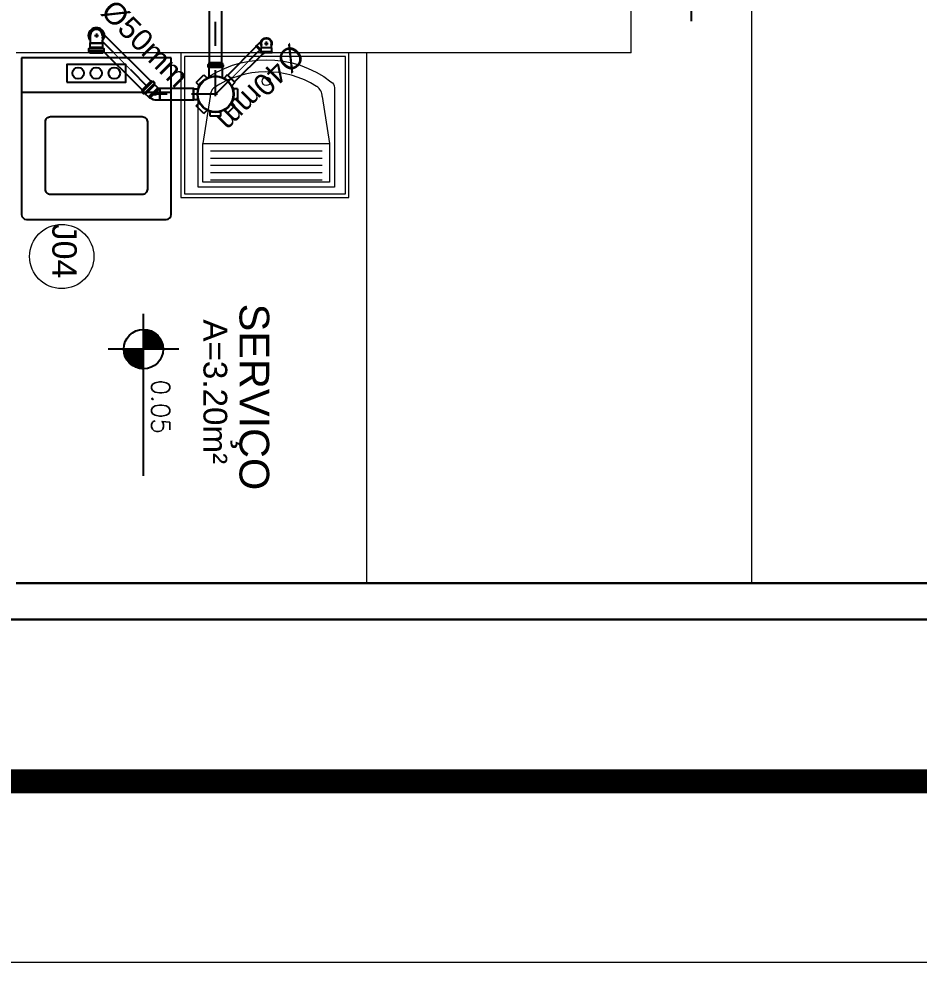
# Model space of a CAD drawing. Header units: millimetres. Extents: x 1345 to 2117, y 1214 to 1365.
# Drawn here: x 1637.076 to 1640.809, y 1251.788 to 1255.7 of the extents above; entities that cross this region are included whole.
import ezdxf
from ezdxf.enums import TextEntityAlignment as Align

# ---------------------------------------------------------------- set-up
doc = ezdxf.new("R2010")
doc.units = ezdxf.units.MM
doc.header["$LTSCALE"] = 0.5
for name, pattern in [('HIDDEN2', [0.1875, 0.125, -0.0625]), ('LINHA_SIMETRIA', [0.25, 0.15, -0.1]), ('TUBO_ESGOTO', [200, 100, 100])]:
    doc.linetypes.add(name, pattern=pattern)
for name, color, linetype in [('02', 2, 'Continuous'), ('08', 8, 'Continuous'), ('50_EGSN_Indicar_Fluxo', 1, 'Continuous'), ('50_EGSN_Indicar_texto', 2, 'Continuous'), ('AUXILIAR_VIPTEC', 1, 'Continuous'), ('Cnx_Esgoto_Det', 3, 'Continuous'), ('LINHA_SIMETRIA', 1, 'LINHA_SIMETRIA'), ('MOBIL-I', 251, 'Continuous'), ('PISO', 8, 'Continuous'), ('PROJEÇÃO', 8, 'HIDDEN2'), ('TEXTO2', 3, 'Continuous'), ('Tubo_Esgoto_Det', 6, 'TUBO_ESGOTO'), ('TXT_0', 7, 'Continuous')]:
    doc.layers.add(name, color=color, linetype=linetype)
doc.styles.add('ADITIVOCAD', font='ROMANS.shx')
doc.styles.add('Indicar', font='arial.ttf')
doc.styles.add('SANSSERIF', font='sas_____.pfb', dxfattribs={"height": 1})
doc.styles.get("Standard").update_dxf_attribs({"font": 'arial.ttf'})

# ---------------------------------------------------------------- blocks, each defined once
blk = doc.blocks.new('ADC_MCOZ_16')
for p, q in [((-0.31, 0), (-0.31, -0.65)), ((0.31, 0), (-0.31, 0)), ((0.31, -0.65), (0.31, 0)), ((0.31, -0.1442), (-0.31, -0.1442)), ((-0.29, -0.67), (0.29, -0.67))]:
    blk.add_line(p, q)
blk.add_lwpolyline([(-0.1228, -0.1012), (0.1228, -0.1012), (0.1228, -0.0275), (-0.1228, -0.0275)], close=True)
blk.add_lwpolyline([(-0.19, -0.5667, -0.414214), (-0.2115, -0.5452), (-0.2115, -0.2652, -0.414214), (-0.19, -0.2437), (0.19, -0.2437, -0.414214), (0.2115, -0.2652), (0.2115, -0.5452, -0.414214), (0.19, -0.5667)], format="xyb", close=True)
for centre in [(-0.0755, -0.0635), (-0.0008, -0.0635), (0.0744, -0.0635)]:
    blk.add_circle(centre, 0.0237)
for centre, start, end in [((-0.29, -0.65), 180, 270), ((0.29, -0.65), 270, 0)]:
    blk.add_arc(centre, 0.02, start, end)
blk = doc.blocks.new('Adc_nivelpl')
h = blk.add_hatch()
h.set_pattern_fill('_U', color=256, scale=0.005, angle=45, style=0, double=1)
h.set_pattern_definition([(45, (-5.8772514, -3.5161936), (-0.003535534, 0.003535534), []), (135, (-5.8772514, -3.5161936), (-0.003535534, -0.003535534), [])])
h.paths.add_polyline_path([(0.1954, -0.0865, 0.414214), (0.0865, -0.1954), (0.1954, -0.1954)])
h.paths.add_polyline_path([(0.1954, -0.1954), (0.1954, -0.3043, 0.414214), (0.3043, -0.1954)])
for p, q in [((0.1954, 0), (0.1954, -0.3908)), ((0.8958, -0.1954), (0, -0.1954))]:
    blk.add_line(p, q)
blk.add_circle((0.1954, -0.1954), 0.1089)
at = {"flags": 8}
blk.add_attdef('NIVEL', (0.3642, -0.1501), '', height=0.1, dxfattribs=at)
blk = doc.blocks.new("EGSN'110016- 04- 01")
at = {"linetype": 'ByBlock'}
for p, q in [((-8.06, 4.88), (-4.88, 8.06)), ((-4.88, 8.06), (-3.51, 6.69)), ((-2.25, 9.15), (2.25, 9.15)), ((-2.25, 9.15), (-2.25, 7.21)), ((2.25, 9.15), (2.25, 7.21)), ((4.88, 8.06), (3.51, 6.69)), ((4.88, 8.06), (8.06, 4.88)), ((-8.06, 4.88), (-6.69, 3.51)), ((8.06, 4.88), (6.69, 3.51)), ((-9.15, -2.25), (-9.15, 2.25)), ((-9.15, 2.25), (-7.21, 2.25)), ((11.19, 2.74), (7.04, 2.74)), ((11.36, 3.12), (11.25, 2.79)), ((12.19, 3.17), (11.42, 3.17)), ((12.26, 3.13), (12.41, 2.78)), ((12.95, 2.74), (12.48, 2.74)), ((12.95, 2.74), (12.95, -2.74)), ((-9.15, -2.25), (-7.21, -2.25)), ((-8.06, -4.88), (-6.69, -3.51)), ((8.06, -4.88), (6.69, -3.51)), ((11.19, -2.74), (7.04, -2.74)), ((11.36, -3.12), (11.25, -2.79)), ((12.19, -3.17), (11.42, -3.17)), ((12.26, -3.13), (12.41, -2.78)), ((12.95, -2.74), (12.48, -2.74)), ((-4.88, -8.06), (-8.06, -4.88)), ((-4.88, -8.06), (-3.51, -6.69)), ((-2.25, -9.15), (-2.25, -7.21)), ((2.25, -9.15), (2.25, -7.21)), ((4.88, -8.06), (3.51, -6.69)), ((8.06, -4.88), (4.88, -8.06)), ((2.25, -9.15), (-2.25, -9.15))]:
    blk.add_line(p, q, dxfattribs=at)
blk.add_circle((0, 0), 7.55)
for centre, start, end in [((11.19, 2.81), 270, 343.54), ((11.42, 3.1), 90, 163.54), ((12.19, 3.1), 23.3556, 90), ((12.48, 2.81), 203.3556, 270), ((11.19, -2.81), 16.46, 90), ((11.42, -3.1), 196.46, 270), ((12.19, -3.1), 270, 336.6444), ((12.48, -2.81), 90, 156.6444)]:
    blk.add_arc(centre, 0.07, start, end, dxfattribs=at)
at = {"layer": 'AUXILIAR_VIPTEC', "color": 0, "linetype": 'ByBlock'}
for p, q in [((11.24, 2.76), (11.24, -2.76)), ((11.37, 3.15), (11.37, -3.15)), ((12.24, 3.16), (12.24, -3.16)), ((12.43, 2.75), (12.43, -2.75))]:
    blk.add_line(p, q, dxfattribs=at)
blk.add_circle((0, 0), 7.35, dxfattribs=at)
at = {"layer": 'LINHA_SIMETRIA', "ltscale": 0.05}
for p, q in [((-0.82, 0), (0.82, 0)), ((0, -0.82), (0, 0.82))]:
    blk.add_line(p, q, dxfattribs=at)
blk = doc.blocks.new('*U193', base_point=(1538.4601, 1041.9276))
blk.add_wipeout([(1538.4707, 1041.9017), (1538.4698, 1041.9026), (1538.4689, 1041.9035), (1538.468, 1041.9044), (1538.4671, 1041.9053), (1538.4662, 1041.9062), (1538.4653, 1041.9071), (1538.4644, 1041.908), (1538.4635, 1041.9089), (1538.4626, 1041.9098), (1538.4617, 1041.9107), (1538.4608, 1041.9116), (1538.4599, 1041.9125), (1538.459, 1041.9134), (1538.4581, 1041.9143), (1538.4572, 1041.9152), (1538.4564, 1041.9161), (1538.4555, 1041.917), (1538.4546, 1041.9179), (1538.4537, 1041.9188), (1538.4528, 1041.9197), (1538.4519, 1041.9206), (1538.451, 1041.9215), (1538.4501, 1041.9224), (1538.4492, 1041.9233), (1538.4483, 1041.9242), (1538.4474, 1041.9251), (1538.4465, 1041.926), (1538.4456, 1041.9269), (1538.4447, 1041.9278), (1538.4438, 1041.9287), (1538.4429, 1041.9296), (1538.442, 1041.9305), (1538.4411, 1041.9314), (1538.4402, 1041.9323), (1538.4393, 1041.9332), (1538.4384, 1041.9341), (1538.4375, 1041.935), (1538.4366, 1041.9359), (1538.4357, 1041.9368), (1538.4348, 1041.9377), (1538.4339, 1041.9386), (1538.4333, 1041.9392), (1538.4333, 1041.9392), (1538.4333, 1041.9392), (1538.4333, 1041.9392), (1538.4333, 1041.9392), (1538.4333, 1041.9392), (1538.4333, 1041.9392), (1538.4334, 1041.9392), (1538.4334, 1041.9392), (1538.4334, 1041.9392), (1538.4334, 1041.9392), (1538.4334, 1041.9392), (1538.4334, 1041.9392), (1538.4334, 1041.9392), (1538.4334, 1041.9392), (1538.4334, 1041.9392), (1538.4334, 1041.9392), (1538.4335, 1041.9392), (1538.4335, 1041.9392), (1538.4335, 1041.9392), (1538.4335, 1041.9392), (1538.4335, 1041.9392), (1538.4335, 1041.9392), (1538.4335, 1041.9392), (1538.4335, 1041.9392), (1538.4335, 1041.9392), (1538.4336, 1041.9392), (1538.4336, 1041.9392), (1538.4336, 1041.9392), (1538.4336, 1041.9392), (1538.4336, 1041.9392), (1538.4336, 1041.9392), (1538.4336, 1041.9392), (1538.4336, 1041.9392), (1538.4336, 1041.9392), (1538.4336, 1041.9392), (1538.4337, 1041.9392), (1538.4337, 1041.9392), (1538.4337, 1041.9392), (1538.4337, 1041.9392), (1538.4337, 1041.9392), (1538.4337, 1041.9392), (1538.4337, 1041.9392), (1538.4337, 1041.9392), (1538.4338, 1041.9392), (1538.4338, 1041.9392), (1538.4339, 1041.9392), (1538.4339, 1041.9392), (1538.4339, 1041.9392), (1538.434, 1041.9392), (1538.434, 1041.9392), (1538.434, 1041.9392), (1538.4341, 1041.9392), (1538.4341, 1041.9392), (1538.4341, 1041.9393), (1538.4342, 1041.9393), (1538.4342, 1041.9393), (1538.4342, 1041.9393), (1538.4343, 1041.9393), (1538.4343, 1041.9393), (1538.4343, 1041.9394), (1538.4344, 1041.9394), (1538.4344, 1041.9394), (1538.4344, 1041.9394), (1538.4344, 1041.9395), (1538.4345, 1041.9395), (1538.4345, 1041.9395), (1538.4345, 1041.9395), (1538.4345, 1041.9396), (1538.4346, 1041.9396), (1538.4346, 1041.9396), (1538.4346, 1041.9397), (1538.4346, 1041.9397), (1538.4346, 1041.9397), (1538.4346, 1041.9398), (1538.4347, 1041.9398), (1538.4347, 1041.9398), (1538.4347, 1041.9399), (1538.4347, 1041.9399), (1538.4347, 1041.9399), (1538.4347, 1041.94), (1538.4347, 1041.94), (1538.4347, 1041.9401), (1538.4347, 1041.9401), (1538.4347, 1041.9401), (1538.4347, 1041.9402), (1538.4347, 1041.9402), (1538.4347, 1041.9402), (1538.4347, 1041.9402), (1538.4347, 1041.9402), (1538.4347, 1041.9402), (1538.4347, 1041.9402), (1538.4347, 1041.9402), (1538.4347, 1041.9402), (1538.4347, 1041.9402), (1538.4347, 1041.9402), (1538.4347, 1041.9402), (1538.4347, 1041.9402), (1538.4347, 1041.9402), (1538.4347, 1041.9402), (1538.4347, 1041.9402), (1538.4347, 1041.9402), (1538.4347, 1041.9402), (1538.4347, 1041.9402), (1538.4347, 1041.9402), (1538.4347, 1041.9402), (1538.4347, 1041.9402), (1538.4347, 1041.9402), (1538.4347, 1041.9402), (1538.4347, 1041.9402), (1538.4347, 1041.9402), (1538.4347, 1041.9402), (1538.4347, 1041.9402), (1538.4347, 1041.9402), (1538.4347, 1041.9402), (1538.4347, 1041.9402), (1538.4347, 1041.9402), (1538.4347, 1041.9402), (1538.4347, 1041.9402), (1538.4347, 1041.9402), (1538.4347, 1041.9402), (1538.4347, 1041.9402), (1538.4347, 1041.9402), (1538.4347, 1041.9403), (1538.4347, 1041.9403), (1538.4347, 1041.9403), (1538.4347, 1041.9403), (1538.4347, 1041.9403), (1538.435, 1041.94), (1538.4359, 1041.9391), (1538.4367, 1041.9382), (1538.4376, 1041.9374), (1538.4385, 1041.9365), (1538.4393, 1041.9356), (1538.4402, 1041.9348), (1538.4411, 1041.9339), (1538.4419, 1041.9331), (1538.4428, 1041.9322), (1538.4437, 1041.9313), (1538.4445, 1041.9305), (1538.4454, 1041.9296), (1538.4463, 1041.9287), (1538.4471, 1041.9279), (1538.448, 1041.927), (1538.4489, 1041.9261), (1538.4497, 1041.9253), (1538.4506, 1041.9244), (1538.4514, 1041.9235), (1538.4523, 1041.9227), (1538.4532, 1041.9218), (1538.454, 1041.9209), (1538.4549, 1041.9201), (1538.4558, 1041.9192), (1538.4566, 1041.9183), (1538.4575, 1041.9175), (1538.4584, 1041.9166), (1538.4592, 1041.9158), (1538.4601, 1041.9149), (1538.461, 1041.914), (1538.4618, 1041.9132), (1538.4627, 1041.9123), (1538.4636, 1041.9114), (1538.4644, 1041.9106), (1538.4653, 1041.9097), (1538.4662, 1041.9088), (1538.467, 1041.908), (1538.4679, 1041.9071), (1538.4687, 1041.9062), (1538.4696, 1041.9054), (1538.4705, 1041.9045), (1538.4713, 1041.9036), (1538.4716, 1041.9033), (1538.4716, 1041.9033), (1538.4716, 1041.9032), (1538.4716, 1041.9031), (1538.4716, 1041.9031), (1538.4716, 1041.903), (1538.4716, 1041.903), (1538.4716, 1041.9029), (1538.4716, 1041.9028), (1538.4716, 1041.9028), (1538.4716, 1041.9027), (1538.4716, 1041.9027), (1538.4716, 1041.9026), (1538.4716, 1041.9025), (1538.4716, 1041.9025), (1538.4716, 1041.9024), (1538.4716, 1041.9024), (1538.4716, 1041.9023), (1538.4716, 1041.9022), (1538.4716, 1041.9022), (1538.4716, 1041.9021), (1538.4716, 1041.9021), (1538.4716, 1041.902), (1538.4716, 1041.9019), (1538.4716, 1041.9019), (1538.4716, 1041.9018), (1538.4716, 1041.9018), (1538.4716, 1041.9017), (1538.4716, 1041.9016), (1538.4716, 1041.9016), (1538.4716, 1041.9015), (1538.4716, 1041.9015), (1538.4716, 1041.9014), (1538.4716, 1041.9013), (1538.4716, 1041.9013), (1538.4716, 1041.9012), (1538.4716, 1041.9012), (1538.4716, 1041.9011), (1538.4716, 1041.901), (1538.4716, 1041.901), (1538.4716, 1041.9009), (1538.4716, 1041.9009), (1538.4716, 1041.9008)])
at = {"linetype": 'ByBlock'}
blk.add_lwpolyline([(1538.4716, 1041.9034), (1538.4716, 1041.9008), (1538.4598, 1041.8889), (1538.4598, 1041.8886), (1538.4562, 1041.8851, 0.380637), (1538.4562, 1041.8842), (1538.4586, 1041.8811, -0.380637), (1538.4586, 1041.8802), (1538.4526, 1041.8742, -0.309439), (1538.4519, 1041.8741), (1538.4477, 1041.8759, 0.309439), (1538.4469, 1041.8758), (1538.4436, 1041.8725), (1538.405, 1041.9112), (1538.4082, 1041.9145, 0.309439), (1538.4084, 1041.9152), (1538.4065, 1041.9194, -0.309439), (1538.4067, 1041.9202), (1538.4126, 1041.9261, -0.380637), (1538.4135, 1041.9262), (1538.4166, 1041.9237, 0.380637), (1538.4176, 1041.9238), (1538.4211, 1041.9273), (1538.4214, 1041.9273), (1538.4332, 1041.9392), (1538.4337, 1041.9392, 0.414214), (1538.4347, 1041.9402), (1538.4347, 1041.9482), (1538.4854, 1041.9482), (1538.4854, 1041.9358, -0.162652), (1538.4757, 1041.9074)], format="xyb", dxfattribs=at)
blk.add_lwpolyline([(1538.4757, 1041.9074), (1538.4767, 1041.9063), (1538.4746, 1041.9042), (1538.4734, 1041.9052), (1538.4716, 1041.9033)], dxfattribs=at)
at = {"layer": 'AUXILIAR_VIPTEC', "color": 0, "linetype": 'ByBlock'}
for p, q in [((1538.4587, 1041.8809), (1538.4133, 1041.9263)), ((1538.4561, 1041.8844), (1538.4168, 1041.9236)), ((1538.4211, 1041.9273), (1538.4598, 1041.8886)), ((1538.4214, 1041.9273), (1538.4598, 1041.8889)), ((1538.4333, 1041.9392), (1538.4716, 1041.9008)), ((1538.4767, 1041.9063), (1538.4347, 1041.9482)), ((1538.4746, 1041.9042), (1538.4347, 1041.944)), ((1538.4734, 1041.9052), (1538.4347, 1041.9439)), ((1538.4347, 1041.9403), (1538.4716, 1041.9034)), ((1538.4757, 1041.9074), (1538.4349, 1041.9482)), ((1538.4522, 1041.874), (1538.4065, 1041.9197)), ((1538.4474, 1041.876), (1538.4084, 1041.9149))]:
    blk.add_line(p, q, dxfattribs=at)
at = {"layer": 'LINHA_SIMETRIA', "ltscale": 0.05}
for p, q in [((1538.4543, 1041.9334), (1538.4659, 1041.9218)), ((1538.4659, 1041.9334), (1538.4543, 1041.9218))]:
    blk.add_line(p, q, dxfattribs=at)
blk = doc.blocks.new("EGSN'1100156- 00")
at = {"linetype": 'ByBlock'}
for p, q in [((3.9, -2), (3.9, 0)), ((3.9, -2.28), (3.9, 0)), ((3.9, 0), (3.9, -2.28)), ((3.9, -2), (3.9, 0))]:
    blk.add_line(p, q, dxfattribs=at)
blk.add_lwpolyline([(3.4, 2.18), (3.5, 2.28), (3.9, 2.28), (3.9, -2.28), (3.5, -2.28), (3.4, -2.18), (1.9, -2.18), (1.78, -2.06), (0.98, -2.06, -1.583467), (0.98, 2.06), (1.78, 2.06), (1.9, 2.18), (3.4, 2.18)], format="xyb", close=True, dxfattribs=at)
blk.add_lwpolyline([(3.9, 0), (3.9, 2.28), (3.9, 0), (3.9, 2)], close=True, dxfattribs=at)
blk.add_arc((0, 0), 2.28, 295.4531, 64.5469, dxfattribs=at)
at = {"layer": 'AUXILIAR_VIPTEC', "color": 0, "linetype": 'ByBlock'}
for p, q in [((3.4, 0), (3.4, 2.18)), ((3.4, -2.18), (3.4, 2.18)), ((3.5, 0), (3.5, 2.28)), ((3.5, 0), (3.5, 2.28)), ((3.5, -2.28), (3.5, 2.28))]:
    blk.add_line(p, q, dxfattribs=at)
blk.add_lwpolyline([(0, -2, -1), (0, 0, 1), (0, 2)], format="xyb", dxfattribs=at)
for points in [[(1.78, 2.06), (1.78, 1.43)], [(1.9, 2.18), (1.9, 1.26)], [(1.78, -1.43), (1.78, -2.06)], [(1.9, -1.26), (1.9, -2.18)]]:
    blk.add_lwpolyline(points, dxfattribs=at)
for radius in [2.18, 2]:
    blk.add_circle((0, 0), radius, dxfattribs=at)
at = {"layer": 'LINHA_SIMETRIA', "ltscale": 0.05}
for p, q in [((-0.82, 0), (0.82, 0)), ((0, -0.82), (0, 0.82))]:
    blk.add_line(p, q, dxfattribs=at)
blk = doc.blocks.new("EGSN'110065- 01")
for points in [[(2.03, 2.53), (2.9, 2.53), (2.9, 1.47)], [(2.9, -1.47), (2.9, -2.54), (2.03, -2.54)]]:
    blk.add_lwpolyline(points)
at = {"linetype": 'ByBlock'}
blk.add_circle((0, 0), 3.25, dxfattribs=at)
at = {"layer": 'AUXILIAR_VIPTEC', "color": 0, "linetype": 'ByBlock'}
for radius in [2.74, 2.53]:
    blk.add_circle((0, 0), radius, dxfattribs=at)
at = {"layer": 'LINHA_SIMETRIA', "ltscale": 0.05}
for p, q in [((0, -0.82), (0, 0.82)), ((-0.82, 0), (0.82, 0))]:
    blk.add_line(p, q, dxfattribs=at)
blk.add_lwpolyline([(2.9, 1.47), (2.9, -1.47)], dxfattribs=at)
blk = doc.blocks.new('*U194', base_point=(1538.217, 1041.6846))
blk.add_wipeout([(1538.223, 1041.7165), (1538.2072, 1041.7156), (1538.1937, 1041.7073), (1538.1858, 1041.6936), (1538.1852, 1041.6778), (1538.1922, 1041.6636), (1538.2051, 1041.6544), (1538.2207, 1041.6523), (1538.2355, 1041.6579), (1538.2383, 1041.6592), (1538.2393, 1041.6592), (1538.2404, 1041.6592), (1538.2414, 1041.6592), (1538.2424, 1041.6592), (1538.2435, 1041.6592), (1538.2445, 1041.6592), (1538.2456, 1041.6592), (1538.2466, 1041.6592), (1538.2471, 1041.6591), (1538.2473, 1041.6589), (1538.2475, 1041.6587), (1538.2477, 1041.6585), (1538.2479, 1041.6583), (1538.2481, 1041.6581), (1538.2482, 1041.6579), (1538.2484, 1041.6577), (1538.2486, 1041.6575), (1538.2498, 1041.6574), (1538.2516, 1041.6574), (1538.2535, 1041.6574), (1538.2553, 1041.6574), (1538.2571, 1041.6574), (1538.259, 1041.6574), (1538.2608, 1041.6574), (1538.2626, 1041.6574), (1538.2645, 1041.6574), (1538.2655, 1041.6574), (1538.2655, 1041.6574), (1538.2655, 1041.6574), (1538.2655, 1041.6574), (1538.2655, 1041.6573), (1538.2655, 1041.6573), (1538.2655, 1041.6573), (1538.2655, 1041.6573), (1538.2655, 1041.6573), (1538.2657, 1041.6572), (1538.2663, 1041.6572), (1538.2668, 1041.6572), (1538.2674, 1041.6572), (1538.268, 1041.6572), (1538.2685, 1041.6572), (1538.2691, 1041.6572), (1538.2697, 1041.6572), (1538.2702, 1041.6572), (1538.2707, 1041.6572), (1538.2708, 1041.6572), (1538.2709, 1041.6572), (1538.271, 1041.6572), (1538.2711, 1041.6571), (1538.2712, 1041.657), (1538.2713, 1041.6569), (1538.2713, 1041.6568), (1538.2714, 1041.6567), (1538.2714, 1041.6566), (1538.2714, 1041.6562), (1538.2715, 1041.6558), (1538.2715, 1041.6553), (1538.2716, 1041.6549), (1538.2716, 1041.6545), (1538.2717, 1041.6541), (1538.2717, 1041.6536), (1538.2718, 1041.6532), (1538.2718, 1041.6528), (1538.2719, 1041.6526), (1538.2719, 1041.6525), (1538.272, 1041.6524), (1538.272, 1041.6523), (1538.2721, 1041.6523), (1538.2722, 1041.6522), (1538.2723, 1041.6521), (1538.2724, 1041.6521), (1538.2725, 1041.6521), (1538.2732, 1041.6521), (1538.2741, 1041.6521), (1538.275, 1041.6521), (1538.276, 1041.6521), (1538.2769, 1041.6521), (1538.2778, 1041.6521), (1538.2787, 1041.6521), (1538.2796, 1041.6521), (1538.2806, 1041.6521), (1538.281, 1041.6521), (1538.2811, 1041.6521), (1538.2812, 1041.6521), (1538.2813, 1041.6522), (1538.2813, 1041.6522), (1538.2814, 1041.6523), (1538.2815, 1041.6523), (1538.2815, 1041.6524), (1538.2816, 1041.6525), (1538.2817, 1041.6527), (1538.2819, 1041.6532), (1538.282, 1041.6537), (1538.2822, 1041.6541), (1538.2824, 1041.6546), (1538.2826, 1041.6551), (1538.2828, 1041.6555), (1538.2829, 1041.656), (1538.2831, 1041.6565), (1538.2833, 1041.6568), (1538.2833, 1041.6569), (1538.2834, 1041.657), (1538.2834, 1041.657), (1538.2835, 1041.6571), (1538.2836, 1041.6572), (1538.2836, 1041.6572), (1538.2837, 1041.6572), (1538.2838, 1041.6572), (1538.284, 1041.6572), (1538.2845, 1041.6572), (1538.285, 1041.6572), (1538.2855, 1041.6572), (1538.286, 1041.6572), (1538.2865, 1041.6572), (1538.287, 1041.6572), (1538.2875, 1041.6572), (1538.288, 1041.6572), (1538.2885, 1041.6572), (1538.2885, 1041.6632), (1538.2885, 1041.6692), (1538.2885, 1041.6752), (1538.2885, 1041.6812), (1538.2885, 1041.6872), (1538.2885, 1041.6931), (1538.2885, 1041.6991), (1538.2885, 1041.7051), (1538.2885, 1041.7111), (1538.2881, 1041.7119), (1538.2876, 1041.7119), (1538.2871, 1041.7119), (1538.2866, 1041.7119), (1538.2861, 1041.7119), (1538.2856, 1041.7119), (1538.2851, 1041.7119), (1538.2846, 1041.7119), (1538.284, 1041.7119), (1538.2838, 1041.7119), (1538.2837, 1041.712), (1538.2837, 1041.712), (1538.2836, 1041.712), (1538.2835, 1041.7121), (1538.2834, 1041.7121), (1538.2834, 1041.7122), (1538.2833, 1041.7123), (1538.2833, 1041.7124), (1538.2831, 1041.7127), (1538.283, 1041.7131), (1538.2828, 1041.7136), (1538.2826, 1041.7141), (1538.2824, 1041.7145), (1538.2822, 1041.715), (1538.2821, 1041.7155), (1538.2819, 1041.7159), (1538.2817, 1041.7164), (1538.2816, 1041.7167), (1538.2815, 1041.7168), (1538.2815, 1041.7168), (1538.2814, 1041.7169), (1538.2814, 1041.717), (1538.2813, 1041.717), (1538.2812, 1041.717), (1538.2811, 1041.7171), (1538.281, 1041.7171), (1538.2807, 1041.7171), (1538.2798, 1041.7171), (1538.2788, 1041.7171), (1538.2779, 1041.7171), (1538.277, 1041.7171), (1538.2761, 1041.7171), (1538.2752, 1041.7171), (1538.2743, 1041.7171), (1538.2733, 1041.7171), (1538.2725, 1041.7171), (1538.2724, 1041.7171), (1538.2723, 1041.7171), (1538.2722, 1041.717), (1538.2721, 1041.7169), (1538.272, 1041.7169), (1538.272, 1041.7168), (1538.2719, 1041.7167), (1538.2719, 1041.7166), (1538.2719, 1041.7165), (1538.2718, 1041.716), (1538.2718, 1041.7156), (1538.2717, 1041.7152), (1538.2717, 1041.7148), (1538.2716, 1041.7143), (1538.2716, 1041.7139), (1538.2715, 1041.7135), (1538.2715, 1041.7131), (1538.2714, 1041.7126), (1538.2714, 1041.7125), (1538.2713, 1041.7124), (1538.2713, 1041.7123), (1538.2712, 1041.7122), (1538.2711, 1041.7121), (1538.2711, 1041.712), (1538.271, 1041.712), (1538.2708, 1041.712), (1538.2707, 1041.7119), (1538.2703, 1041.7119), (1538.2698, 1041.7119), (1538.2692, 1041.7119), (1538.2687, 1041.7119), (1538.2681, 1041.7119), (1538.2676, 1041.7119), (1538.267, 1041.7119), (1538.2665, 1041.7119), (1538.266, 1041.7119), (1538.2657, 1041.7119), (1538.2657, 1041.7119), (1538.2657, 1041.7119), (1538.2656, 1041.7119), (1538.2656, 1041.7118), (1538.2656, 1041.7118), (1538.2656, 1041.7118), (1538.2656, 1041.7118), (1538.2655, 1041.7118), (1538.2647, 1041.7117), (1538.2629, 1041.7117), (1538.2611, 1041.7117), (1538.2592, 1041.7117), (1538.2574, 1041.7117), (1538.2556, 1041.7117), (1538.2537, 1041.7117), (1538.2519, 1041.7117), (1538.25, 1041.7117), (1538.2487, 1041.7117), (1538.2485, 1041.7115), (1538.2483, 1041.7113), (1538.2481, 1041.7111), (1538.2479, 1041.7109), (1538.2477, 1041.7107), (1538.2475, 1041.7105), (1538.2473, 1041.7103), (1538.2471, 1041.7101), (1538.2468, 1041.7099), (1538.2457, 1041.7099), (1538.2447, 1041.7099), (1538.2436, 1041.7099), (1538.2426, 1041.7099), (1538.2415, 1041.7099), (1538.2405, 1041.7099), (1538.2395, 1041.7099), (1538.2384, 1041.7099), (1538.2374, 1041.7099)])
blk.add_wipeout([(1538.223, 1041.7165), (1538.2072, 1041.7156), (1538.1937, 1041.7073), (1538.1858, 1041.6936), (1538.1852, 1041.6778), (1538.1922, 1041.6636), (1538.2051, 1041.6544), (1538.2207, 1041.6523), (1538.2355, 1041.6579), (1538.2383, 1041.6592), (1538.2393, 1041.6592), (1538.2404, 1041.6592), (1538.2414, 1041.6592), (1538.2424, 1041.6592), (1538.2435, 1041.6592), (1538.2445, 1041.6592), (1538.2456, 1041.6592), (1538.2466, 1041.6592), (1538.2471, 1041.6591), (1538.2473, 1041.6589), (1538.2475, 1041.6587), (1538.2477, 1041.6585), (1538.2479, 1041.6583), (1538.2481, 1041.6581), (1538.2482, 1041.6579), (1538.2484, 1041.6577), (1538.2486, 1041.6575), (1538.2498, 1041.6574), (1538.2516, 1041.6574), (1538.2535, 1041.6574), (1538.2553, 1041.6574), (1538.2571, 1041.6574), (1538.259, 1041.6574), (1538.2608, 1041.6574), (1538.2626, 1041.6574), (1538.2645, 1041.6574), (1538.2655, 1041.6574), (1538.2655, 1041.6574), (1538.2655, 1041.6574), (1538.2655, 1041.6574), (1538.2655, 1041.6573), (1538.2655, 1041.6573), (1538.2655, 1041.6573), (1538.2655, 1041.6573), (1538.2655, 1041.6573), (1538.2657, 1041.6572), (1538.2663, 1041.6572), (1538.2668, 1041.6572), (1538.2674, 1041.6572), (1538.268, 1041.6572), (1538.2685, 1041.6572), (1538.2691, 1041.6572), (1538.2697, 1041.6572), (1538.2702, 1041.6572), (1538.2707, 1041.6572), (1538.2708, 1041.6572), (1538.2709, 1041.6572), (1538.271, 1041.6572), (1538.2711, 1041.6571), (1538.2712, 1041.657), (1538.2713, 1041.6569), (1538.2713, 1041.6568), (1538.2714, 1041.6567), (1538.2714, 1041.6566), (1538.2714, 1041.6562), (1538.2715, 1041.6558), (1538.2715, 1041.6553), (1538.2716, 1041.6549), (1538.2716, 1041.6545), (1538.2717, 1041.6541), (1538.2717, 1041.6536), (1538.2718, 1041.6532), (1538.2718, 1041.6528), (1538.2719, 1041.6526), (1538.2719, 1041.6525), (1538.272, 1041.6524), (1538.272, 1041.6523), (1538.2721, 1041.6523), (1538.2722, 1041.6522), (1538.2723, 1041.6521), (1538.2724, 1041.6521), (1538.2725, 1041.6521), (1538.2732, 1041.6521), (1538.2741, 1041.6521), (1538.275, 1041.6521), (1538.276, 1041.6521), (1538.2769, 1041.6521), (1538.2778, 1041.6521), (1538.2787, 1041.6521), (1538.2796, 1041.6521), (1538.2806, 1041.6521), (1538.281, 1041.6521), (1538.2811, 1041.6521), (1538.2812, 1041.6521), (1538.2813, 1041.6522), (1538.2813, 1041.6522), (1538.2814, 1041.6523), (1538.2815, 1041.6523), (1538.2815, 1041.6524), (1538.2816, 1041.6525), (1538.2817, 1041.6527), (1538.2819, 1041.6532), (1538.282, 1041.6537), (1538.2822, 1041.6541), (1538.2824, 1041.6546), (1538.2826, 1041.6551), (1538.2828, 1041.6555), (1538.2829, 1041.656), (1538.2831, 1041.6565), (1538.2833, 1041.6568), (1538.2833, 1041.6569), (1538.2834, 1041.657), (1538.2834, 1041.657), (1538.2835, 1041.6571), (1538.2836, 1041.6572), (1538.2836, 1041.6572), (1538.2837, 1041.6572), (1538.2838, 1041.6572), (1538.284, 1041.6572), (1538.2845, 1041.6572), (1538.285, 1041.6572), (1538.2855, 1041.6572), (1538.286, 1041.6572), (1538.2865, 1041.6572), (1538.287, 1041.6572), (1538.2875, 1041.6572), (1538.288, 1041.6572), (1538.2885, 1041.6572), (1538.2885, 1041.6632), (1538.2885, 1041.6692), (1538.2885, 1041.6752), (1538.2885, 1041.6812), (1538.2885, 1041.6872), (1538.2885, 1041.6931), (1538.2885, 1041.6991), (1538.2885, 1041.7051), (1538.2885, 1041.7111), (1538.2881, 1041.7119), (1538.2876, 1041.7119), (1538.2871, 1041.7119), (1538.2866, 1041.7119), (1538.2861, 1041.7119), (1538.2856, 1041.7119), (1538.2851, 1041.7119), (1538.2846, 1041.7119), (1538.284, 1041.7119), (1538.2838, 1041.7119), (1538.2837, 1041.712), (1538.2837, 1041.712), (1538.2836, 1041.712), (1538.2835, 1041.7121), (1538.2834, 1041.7121), (1538.2834, 1041.7122), (1538.2833, 1041.7123), (1538.2833, 1041.7124), (1538.2831, 1041.7127), (1538.283, 1041.7131), (1538.2828, 1041.7136), (1538.2826, 1041.7141), (1538.2824, 1041.7145), (1538.2822, 1041.715), (1538.2821, 1041.7155), (1538.2819, 1041.7159), (1538.2817, 1041.7164), (1538.2816, 1041.7167), (1538.2815, 1041.7168), (1538.2815, 1041.7168), (1538.2814, 1041.7169), (1538.2814, 1041.717), (1538.2813, 1041.717), (1538.2812, 1041.717), (1538.2811, 1041.7171), (1538.281, 1041.7171), (1538.2807, 1041.7171), (1538.2798, 1041.7171), (1538.2788, 1041.7171), (1538.2779, 1041.7171), (1538.277, 1041.7171), (1538.2761, 1041.7171), (1538.2752, 1041.7171), (1538.2743, 1041.7171), (1538.2733, 1041.7171), (1538.2725, 1041.7171), (1538.2724, 1041.7171), (1538.2723, 1041.7171), (1538.2722, 1041.717), (1538.2721, 1041.7169), (1538.272, 1041.7169), (1538.272, 1041.7168), (1538.2719, 1041.7167), (1538.2719, 1041.7166), (1538.2719, 1041.7165), (1538.2718, 1041.716), (1538.2718, 1041.7156), (1538.2717, 1041.7152), (1538.2717, 1041.7148), (1538.2716, 1041.7143), (1538.2716, 1041.7139), (1538.2715, 1041.7135), (1538.2715, 1041.7131), (1538.2714, 1041.7126), (1538.2714, 1041.7125), (1538.2713, 1041.7124), (1538.2713, 1041.7123), (1538.2712, 1041.7122), (1538.2711, 1041.7121), (1538.2711, 1041.712), (1538.271, 1041.712), (1538.2708, 1041.712), (1538.2707, 1041.7119), (1538.2703, 1041.7119), (1538.2698, 1041.7119), (1538.2692, 1041.7119), (1538.2687, 1041.7119), (1538.2681, 1041.7119), (1538.2676, 1041.7119), (1538.267, 1041.7119), (1538.2665, 1041.7119), (1538.266, 1041.7119), (1538.2657, 1041.7119), (1538.2657, 1041.7119), (1538.2657, 1041.7119), (1538.2656, 1041.7119), (1538.2656, 1041.7118), (1538.2656, 1041.7118), (1538.2656, 1041.7118), (1538.2656, 1041.7118), (1538.2655, 1041.7118), (1538.2647, 1041.7117), (1538.2629, 1041.7117), (1538.2611, 1041.7117), (1538.2592, 1041.7117), (1538.2574, 1041.7117), (1538.2556, 1041.7117), (1538.2537, 1041.7117), (1538.2519, 1041.7117), (1538.25, 1041.7117), (1538.2487, 1041.7117), (1538.2485, 1041.7115), (1538.2483, 1041.7113), (1538.2481, 1041.7111), (1538.2479, 1041.7109), (1538.2477, 1041.7107), (1538.2475, 1041.7105), (1538.2473, 1041.7103), (1538.2471, 1041.7101), (1538.2468, 1041.7099), (1538.2457, 1041.7099), (1538.2447, 1041.7099), (1538.2436, 1041.7099), (1538.2426, 1041.7099), (1538.2415, 1041.7099), (1538.2405, 1041.7099), (1538.2395, 1041.7099), (1538.2384, 1041.7099), (1538.2374, 1041.7099)])
at = {"linetype": 'ByBlock'}
for p, q in [((1538.217, 1041.7099), (1538.2374, 1041.7099)), ((1538.217, 1041.6592), (1538.2374, 1041.6592))]:
    blk.add_line(p, q, dxfattribs=at)
blk.add_lwpolyline([(1538.2809, 1041.6521, 0.309439), (1538.2816, 1041.6525), (1538.2833, 1041.6568, -0.309439), (1538.2839, 1041.6572), (1538.2885, 1041.6572), (1538.2885, 1041.7119), (1538.2839, 1041.7119, -0.309439), (1538.2833, 1041.7124), (1538.2816, 1041.7166, 0.309439), (1538.2809, 1041.7171), (1538.2725, 1041.7171, 0.380637), (1538.2719, 1041.7165), (1538.2714, 1041.7126, -0.380637), (1538.2707, 1041.7119), (1538.2657, 1041.7119), (1538.2655, 1041.7117), (1538.2487, 1041.7117), (1538.2469, 1041.7099), (1538.2374, 1041.7099, 2.084333), (1538.2374, 1041.6592), (1538.2469, 1041.6592), (1538.2487, 1041.6574), (1538.2655, 1041.6574), (1538.2657, 1041.6572), (1538.2707, 1041.6572, -0.380637), (1538.2714, 1041.6566), (1538.2719, 1041.6527, 0.380637), (1538.2725, 1041.6521)], format="xyb", close=True, dxfattribs=at)
blk.add_arc((1538.217, 1041.6846), 0.0253, 90, 270, dxfattribs=at)
at = {"layer": 'AUXILIAR_VIPTEC', "color": 0, "linetype": 'ByBlock'}
for p, q in [((1538.2469, 1041.6592), (1538.2469, 1041.7099)), ((1538.2487, 1041.6574), (1538.2487, 1041.7117)), ((1538.2655, 1041.6574), (1538.2655, 1041.7117)), ((1538.2657, 1041.6572), (1538.2657, 1041.7119)), ((1538.2713, 1041.7123), (1538.2713, 1041.6569)), ((1538.2719, 1041.7167), (1538.2719, 1041.6525)), ((1538.2814, 1041.7169), (1538.2814, 1041.6523)), ((1538.2834, 1041.7121), (1538.2834, 1041.6571))]:
    blk.add_line(p, q, dxfattribs=at)
blk.add_arc((1538.217, 1041.6846), 0.0274, 67.9526, 292.0474, dxfattribs=at)
at = {"layer": 'LINHA_SIMETRIA', "ltscale": 0.05}
for p, q in [((1538.217, 1041.6764), (1538.217, 1041.6928)), ((1538.2088, 1041.6846), (1538.2252, 1041.6846))]:
    blk.add_line(p, q, dxfattribs=at)
blk = doc.blocks.new('*U195', base_point=(1538.2495, 1042.3894))
blk.add_wipeout([(1538.2553, 1042.4114), (1538.251, 1042.4121), (1538.2467, 1042.412), (1538.2425, 1042.4111), (1538.2386, 1042.4094), (1538.235, 1042.407), (1538.232, 1042.4039), (1538.2296, 1042.4004), (1538.2278, 1042.3964), (1538.2269, 1042.3922), (1538.2268, 1042.3879), (1538.2274, 1042.3837), (1538.2289, 1042.3797), (1538.2311, 1042.376), (1538.2339, 1042.3727), (1538.2374, 1042.3701), (1538.2412, 1042.3682), (1538.2453, 1042.367), (1538.2496, 1042.3666), (1538.2539, 1042.367), (1538.258, 1042.3682), (1538.2596, 1042.3688), (1538.2599, 1042.3688), (1538.2603, 1042.3688), (1538.2607, 1042.3688), (1538.2611, 1042.3688), (1538.2614, 1042.3688), (1538.2618, 1042.3688), (1538.2622, 1042.3688), (1538.2626, 1042.3688), (1538.2629, 1042.3688), (1538.2633, 1042.3688), (1538.2637, 1042.3688), (1538.2641, 1042.3688), (1538.2644, 1042.3688), (1538.2648, 1042.3688), (1538.2652, 1042.3688), (1538.2656, 1042.3688), (1538.2659, 1042.3688), (1538.2663, 1042.3688), (1538.2667, 1042.3688), (1538.2671, 1042.3688), (1538.2673, 1042.3688), (1538.2674, 1042.3687), (1538.2674, 1042.3687), (1538.2675, 1042.3686), (1538.2676, 1042.3685), (1538.2676, 1042.3685), (1538.2677, 1042.3684), (1538.2677, 1042.3684), (1538.2678, 1042.3683), (1538.2678, 1042.3683), (1538.2679, 1042.3682), (1538.268, 1042.3682), (1538.268, 1042.3681), (1538.2681, 1042.368), (1538.2681, 1042.368), (1538.2682, 1042.3679), (1538.2682, 1042.3679), (1538.2683, 1042.3678), (1538.2684, 1042.3678), (1538.2684, 1042.3677), (1538.2685, 1042.3676), (1538.2685, 1042.3676), (1538.2692, 1042.3676), (1538.2699, 1042.3676), (1538.2706, 1042.3676), (1538.2713, 1042.3676), (1538.272, 1042.3676), (1538.2727, 1042.3676), (1538.2734, 1042.3676), (1538.2742, 1042.3676), (1538.2749, 1042.3676), (1538.2756, 1042.3676), (1538.2763, 1042.3676), (1538.277, 1042.3676), (1538.2777, 1042.3676), (1538.2784, 1042.3676), (1538.2791, 1042.3676), (1538.2798, 1042.3676), (1538.2805, 1042.3676), (1538.2812, 1042.3676), (1538.2819, 1042.3676), (1538.2826, 1042.3676), (1538.2833, 1042.3676), (1538.2836, 1042.3676), (1538.2836, 1042.3675), (1538.2837, 1042.3675), (1538.2837, 1042.3674), (1538.2837, 1042.3674), (1538.2838, 1042.3673), (1538.2838, 1042.3673), (1538.2839, 1042.3672), (1538.2839, 1042.3672), (1538.284, 1042.3671), (1538.284, 1042.3671), (1538.2841, 1042.367), (1538.2841, 1042.367), (1538.2842, 1042.3669), (1538.2842, 1042.3669), (1538.2843, 1042.3668), (1538.2843, 1042.3668), (1538.2844, 1042.3668), (1538.2844, 1042.3667), (1538.2844, 1042.3667), (1538.2845, 1042.3666), (1538.2846, 1042.3666), (1538.2848, 1042.3666), (1538.285, 1042.3666), (1538.2852, 1042.3666), (1538.2853, 1042.3666), (1538.2855, 1042.3666), (1538.2857, 1042.3666), (1538.2859, 1042.3666), (1538.2861, 1042.3666), (1538.2863, 1042.3666), (1538.2865, 1042.3666), (1538.2867, 1042.3666), (1538.2868, 1042.3666), (1538.287, 1042.3666), (1538.2872, 1042.3666), (1538.2874, 1042.3666), (1538.2876, 1042.3666), (1538.2878, 1042.3666), (1538.288, 1042.3666), (1538.2882, 1042.3666), (1538.2883, 1042.3666), (1538.2885, 1042.3666), (1538.2885, 1042.3687), (1538.2885, 1042.3709), (1538.2885, 1042.373), (1538.2885, 1042.3751), (1538.2885, 1042.3773), (1538.2885, 1042.3794), (1538.2885, 1042.3815), (1538.2885, 1042.3837), (1538.2885, 1042.3858), (1538.2885, 1042.388), (1538.2885, 1042.3901), (1538.2885, 1042.3922), (1538.2885, 1042.3944), (1538.2885, 1042.3965), (1538.2885, 1042.3986), (1538.2885, 1042.4008), (1538.2885, 1042.4029), (1538.2885, 1042.4051), (1538.2885, 1042.4072), (1538.2885, 1042.4093), (1538.2885, 1042.4115), (1538.2884, 1042.4122), (1538.2882, 1042.4122), (1538.288, 1042.4122), (1538.2878, 1042.4122), (1538.2877, 1042.4122), (1538.2875, 1042.4122), (1538.2873, 1042.4122), (1538.2871, 1042.4122), (1538.2869, 1042.4122), (1538.2867, 1042.4122), (1538.2865, 1042.4122), (1538.2863, 1042.4122), (1538.2862, 1042.4122), (1538.286, 1042.4122), (1538.2858, 1042.4122), (1538.2856, 1042.4122), (1538.2854, 1042.4122), (1538.2852, 1042.4122), (1538.285, 1042.4122), (1538.2848, 1042.4122), (1538.2847, 1042.4122), (1538.2845, 1042.4122), (1538.2845, 1042.4121), (1538.2844, 1042.4121), (1538.2844, 1042.412), (1538.2843, 1042.412), (1538.2843, 1042.4119), (1538.2842, 1042.4119), (1538.2842, 1042.4118), (1538.2841, 1042.4118), (1538.2841, 1042.4117), (1538.284, 1042.4117), (1538.284, 1042.4117), (1538.2839, 1042.4116), (1538.2839, 1042.4116), (1538.2839, 1042.4115), (1538.2838, 1042.4115), (1538.2838, 1042.4114), (1538.2837, 1042.4114), (1538.2837, 1042.4113), (1538.2836, 1042.4113), (1538.2836, 1042.4112), (1538.2835, 1042.4112), (1538.2828, 1042.4112), (1538.2821, 1042.4112), (1538.2814, 1042.4112), (1538.2807, 1042.4112), (1538.28, 1042.4112), (1538.2793, 1042.4112), (1538.2786, 1042.4112), (1538.2779, 1042.4112), (1538.2772, 1042.4112), (1538.2765, 1042.4112), (1538.2758, 1042.4112), (1538.2751, 1042.4112), (1538.2744, 1042.4112), (1538.2737, 1042.4112), (1538.273, 1042.4112), (1538.2723, 1042.4112), (1538.2716, 1042.4112), (1538.2709, 1042.4112), (1538.2702, 1042.4112), (1538.2695, 1042.4112), (1538.2688, 1042.4112), (1538.2685, 1042.4111), (1538.2684, 1042.4111), (1538.2684, 1042.411), (1538.2683, 1042.411), (1538.2683, 1042.4109), (1538.2682, 1042.4109), (1538.2681, 1042.4108), (1538.2681, 1042.4107), (1538.268, 1042.4107), (1538.268, 1042.4106), (1538.2679, 1042.4106), (1538.2679, 1042.4105), (1538.2678, 1042.4105), (1538.2677, 1042.4104), (1538.2677, 1042.4103), (1538.2676, 1042.4103), (1538.2676, 1042.4102), (1538.2675, 1042.4102), (1538.2675, 1042.4101), (1538.2674, 1042.4101), (1538.2674, 1042.41), (1538.2672, 1042.41), (1538.2668, 1042.41), (1538.2664, 1042.41), (1538.2661, 1042.41), (1538.2657, 1042.41), (1538.2653, 1042.41), (1538.2649, 1042.41), (1538.2646, 1042.41), (1538.2642, 1042.41), (1538.2638, 1042.41), (1538.2634, 1042.41), (1538.2631, 1042.41), (1538.2627, 1042.41), (1538.2623, 1042.41), (1538.2619, 1042.41), (1538.2616, 1042.41), (1538.2612, 1042.41), (1538.2608, 1042.41), (1538.2604, 1042.41), (1538.2601, 1042.41), (1538.2597, 1042.41), (1538.2593, 1042.41)])
at = {"linetype": 'ByBlock'}
blk.add_lwpolyline([(1538.2593, 1042.3688, -1.583467), (1538.2593, 1042.41), (1538.2673, 1042.41), (1538.2685, 1042.4112), (1538.2835, 1042.4112), (1538.2845, 1042.4122), (1538.2885, 1042.4122), (1538.2885, 1042.3666), (1538.2845, 1042.3666), (1538.2835, 1042.3676), (1538.2685, 1042.3676), (1538.2673, 1042.3688)], format="xyb", close=True, dxfattribs=at)
blk.add_lwpolyline([(1538.2593, 1042.3688), (1538.2525, 1042.3688, -1.154577), (1538.2525, 1042.41), (1538.2593, 1042.41)], format="xyb", dxfattribs=at)
at = {"layer": 'AUXILIAR_VIPTEC', "color": 0, "linetype": 'ByBlock'}
for p, q in [((1538.2673, 1042.41), (1538.2673, 1042.3688)), ((1538.2685, 1042.4112), (1538.2685, 1042.3676)), ((1538.2835, 1042.3676), (1538.2835, 1042.4112)), ((1538.2845, 1042.4122), (1538.2845, 1042.3666))]:
    blk.add_line(p, q, dxfattribs=at)
blk.add_arc((1538.2495, 1042.3894), 0.0218, 70.7966, 289.2034, dxfattribs=at)
at = {"layer": 'LINHA_SIMETRIA', "ltscale": 0.05}
for p, q in [((1538.2495, 1042.3812), (1538.2495, 1042.3976)), ((1538.2413, 1042.3894), (1538.2577, 1042.3894))]:
    blk.add_line(p, q, dxfattribs=at)

msp = doc.modelspace()

# ---------------------------------------------------------------- linework, layer by layer
at = {"lineweight": 15}
msp.add_line((1638.4296, 1255.5446), (1637.7624, 1255.5444), dxfattribs=at)
at = {"layer": '02', "lineweight": 18}
msp.add_lwpolyline([(1609.9454, 1251.788), (1671.1454, 1251.788), (1671.1454, 1296.338), (1609.9454, 1296.338)], close=True, dxfattribs=at)
at = {"layer": '02', "lineweight": 18, "const_width": 0.1}
msp.add_lwpolyline([(1610.6954, 1252.538), (1670.3954, 1252.538), (1670.3954, 1295.588), (1610.6954, 1295.588)], close=True, dxfattribs=at)
at = {"layer": '08', "lineweight": 15}
for q in [(1639.6142, 1259.3594), (1637.0642, 1255.5594)]:
    msp.add_line((1639.6142, 1255.5594), q, dxfattribs=at)
at = {"layer": '08', "lineweight": 30}
msp.add_line((1615.7642, 1253.2094), (1643.7642, 1253.2094), dxfattribs=at)
msp.add_lwpolyline([(1637.0642, 1253.3594), (1643.6142, 1253.3594)], dxfattribs=at)
at = {"layer": 'LINHA_SIMETRIA'}
for p, q in [((1637.8913, 1255.3878), (1637.8913, 1255.8362)), ((1637.397, 1255.6309), (1637.6401, 1255.3878)), ((1637.8913, 1255.3878), (1638.1165, 1255.6131)), ((1637.8913, 1255.3878), (1637.6401, 1255.3878))]:
    msp.add_line(p, q, dxfattribs=at)
at = {"layer": 'MOBIL-I', "lineweight": 15}
for p, q in [((1637.7474, 1255.5594), (1637.7474, 1254.9594)), ((1637.7624, 1255.5444), (1637.7624, 1254.9744)), ((1638.4296, 1254.9745), (1638.4296, 1255.5446)), ((1638.4446, 1254.9594), (1638.4446, 1255.5594)), ((1637.8685, 1255.3778), (1637.8385, 1255.1828)), ((1638.3339, 1255.3778), (1638.3639, 1255.1828)), ((1637.8385, 1255.1828), (1638.3639, 1255.1828)), ((1637.8698, 1255.1528), (1638.3339, 1255.1528)), ((1637.8698, 1255.1228), (1638.3339, 1255.1228)), ((1637.8698, 1255.0928), (1638.3339, 1255.0928)), ((1637.8698, 1255.0628), (1638.3339, 1255.0628)), ((1637.8698, 1255.0328), (1638.3339, 1255.0328)), ((1637.7474, 1254.9594), (1638.4446, 1254.9594)), ((1637.7624, 1254.9744), (1638.4296, 1254.9745))]:
    msp.add_line(p, q, dxfattribs=at)
msp.add_lwpolyline([(1637.8185, 1255.4182, -0.153737), (1637.8336, 1255.4395, -0.338906), (1638.37, 1255.4395, -0.256007), (1638.3839, 1255.4143), (1638.3839, 1255.0023), (1637.8185, 1255.0023)], format="xyb", close=True, dxfattribs=at)
msp.add_lwpolyline([(1638.3639, 1255.1828), (1638.3639, 1255.0223), (1637.8385, 1255.0223), (1637.8385, 1255.1828, -0.125189)], format="xyb", dxfattribs=at)
msp.add_circle((1638.1018, 1255.4411), 0.0177, dxfattribs=at)
for centre, radius, start, end in [((1638.1018, 1255.0893), 0.3911, 57.7458, 123.7499), ((1637.9185, 1255.3778), 0.05, 132.7383, 180), ((1638.2839, 1255.3778), 0.05, 0, 57.7458)]:
    msp.add_arc(centre, radius, start, end, dxfattribs=at)
at = {"layer": 'PISO', "lineweight": 15}
msp.add_line((1640.1142, 1259.8594), (1640.1142, 1253.3594), dxfattribs=at)
msp.add_circle((1637.2533, 1254.7146), 0.1333, dxfattribs=at)
at = {"layer": 'PROJEÇÃO', "linetype": 'ByBlock', "lineweight": 15}
msp.add_line((1638.517, 1255.5594), (1638.517, 1253.3594), dxfattribs=at)
at = {"layer": 'Tubo_Esgoto_Det'}
for points in [[(1637.8659, 1255.5173), (1637.8659, 1255.7856), (1637.9166, 1255.7856), (1637.9166, 1255.5173)], [(1637.5864, 1255.4057), (1637.3996, 1255.5924), (1637.4355, 1255.6283), (1637.6222, 1255.4415)], [(1637.6607, 1255.4132), (1637.7998, 1255.4132), (1637.7998, 1255.3625), (1637.6607, 1255.3625)]]:
    msp.add_lwpolyline(points, close=True, dxfattribs=at)

# ---------------------------------------------------------------- block references
at = {"layer": 'Cnx_Esgoto_Det', "xscale": 0.01, "yscale": 0.01, "zscale": 0.01}
for name, p, rotation in [("EGSN'110065- 01", (1637.397, 1255.6309), 315), ("EGSN'1100156- 00", (1638.1018, 1255.5984), 225.0822140907345), ("EGSN'110016- 04- 01", (1637.8913, 1255.3878), 90.00000000009742)]:
    msp.add_blockref(name, p, dxfattribs=dict(at, rotation=rotation))
at = {"layer": 'MOBIL-I', "lineweight": 15}
msp.add_blockref('ADC_MCOZ_16', (1637.397, 1255.5385), dxfattribs=at)
at = {"layer": 'TXT_0', "lineweight": 15}
ref = msp.add_blockref('Adc_nivelpl', (1640.0116, 1256.3622), dxfattribs=dict(at, xscale=0.75, yscale=0.75, zscale=0.75, rotation=270))
ref.add_attrib('NIVEL', '0.04', (1639.8991, 1256.0891), dxfattribs={"height": 0.075, "rotation": 270, "style": 'ADITIVOCAD', "flags": 8})
ref = msp.add_blockref('Adc_nivelpl', (1637.7387, 1254.4771), dxfattribs=dict(at, xscale=0.75, yscale=0.75, zscale=0.75, rotation=270))
ref.add_attrib('NIVEL', '0.05', (1637.6261, 1254.204), dxfattribs={"height": 0.075, "rotation": 270, "style": 'ADITIVOCAD', "flags": 8})

# ---------------------------------------------------------------- texts
at = {"layer": '08', "lineweight": 15, "insert": (1637.3155, 1254.8511), "char_height": 0.10106, "width": 0.373078, "attachment_point": 1, "rotation": 270}
msp.add_mtext('{\\C3;J04}', dxfattribs=at)
at = {"layer": 'TEXTO2', "lineweight": 15, "style": 'SANSSERIF'}
msp.add_text('SERVIÇO', height=0.12312, rotation=270, dxfattribs=at).set_placement((1637.9906, 1254.5192))
at = {"layer": 'TXT_0', "lineweight": 15, "style": 'SANSSERIF'}
msp.add_text('A=3.20m²', height=0.0985, rotation=270, dxfattribs=at).set_placement((1637.8411, 1254.4538))

# ---------------------------------------------------------------- next in the draw order: block references
at = {"layer": 'Cnx_Esgoto_Det', "rotation": 270}
for name, p in [('*U194', (1637.397, 1255.6309)), ('*U195', (1638.1018, 1255.5984)), ('*U193', (1637.6401, 1255.3878))]:
    msp.add_blockref(name, p, dxfattribs=at)

# ---------------------------------------------------------------- next in the draw order: linework, layer by layer
at = {"layer": '50_EGSN_Indicar_Fluxo'}
for points in [[(1637.4442, 1255.5837, 0.004, 0.004, 0), (1637.5149, 1255.513, 0.05, 0, 0), (1637.5856, 1255.4423, 0, 0, 0)], [(1638.0685, 1255.5651, 0.004, 0.004, 0), (1637.9978, 1255.4944, 0.05, 0, 0), (1637.9271, 1255.4237, 0, 0, 0)]]:
    msp.add_lwpolyline(points, format="xyseb", dxfattribs=at)
at = {"layer": 'Tubo_Esgoto_Det'}
msp.add_lwpolyline([(1637.9418, 1255.4667), (1638.0601, 1255.5849), (1638.0884, 1255.5567), (1637.9701, 1255.4384)], close=True, dxfattribs=at)

# ---------------------------------------------------------------- next in the draw order: texts
at = {"layer": '50_EGSN_Indicar_texto', "style": 'Indicar'}
for s, rotation, p in [('%%C50mm', 315, (1637.5682, 1255.5663)), ('%%C40mm', 225, (1638.0473, 1255.4449))]:
    msp.add_text(s, height=0.09, rotation=rotation, dxfattribs=at).set_placement(p, align=Align.CENTER)

doc.saveas('drawing.dxf')
